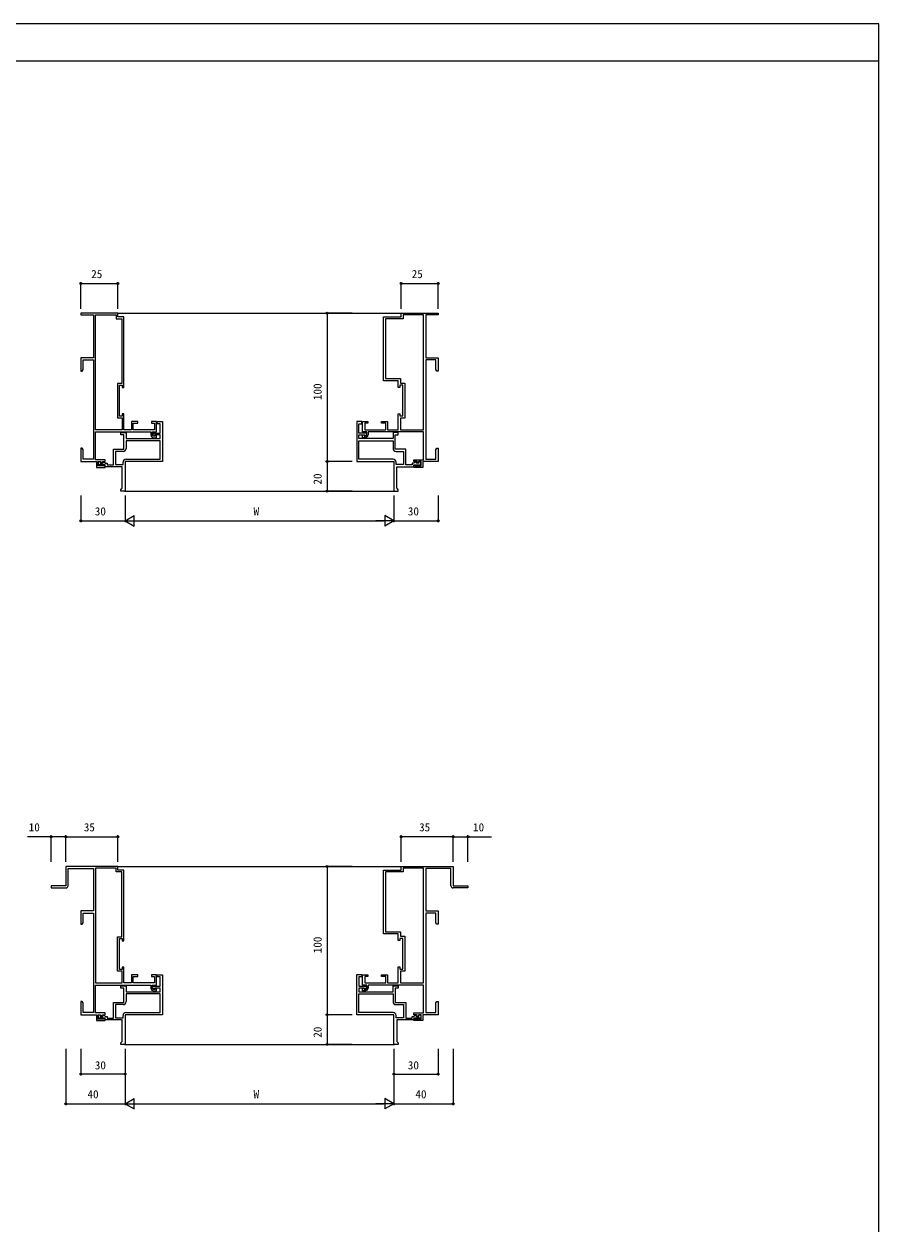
# Model space of a CAD drawing. Units: millimetres, scale not verified. Extents: x -437 to 438, y -681 to 679.
# Drawn here: x -138 to 438, y -165 to 644 of the extents above; entities that cross this region are included whole.
import ezdxf
from ezdxf.enums import TextEntityAlignment as Align

# ---------------------------------------------------------------- set-up
doc = ezdxf.new("R2010")
doc.units = ezdxf.units.MM
doc.header["$LTSCALE"] = 4
for name, color, linetype in [('0-2_YKK_11', 7, 'Continuous'), ('0-3_YKK_12', 2, 'Continuous'), ('0-4_YKK_D', 6, 'Continuous'), ('0-5_YKK_ZWAK', 7, 'Continuous')]:
    doc.layers.add(name, color=color, linetype=linetype)
doc.styles.add('ＭＳ ゴシック', font='')
doc.styles.get('ＭＳ ゴシック').set_extended_font_data('MS Gothic')

msp = doc.modelspace()

# ---------------------------------------------------------------- linework, layer by layer
at = {"layer": '0-2_YKK_11'}
for points in [[(-51.85, 365.606), (-50.8, 365), (-48.8, 365), (-48.8, 367), (-49.8, 367), (-49.8, 366), (-50.532, 366), (-51.6, 366.617), (-51.6, 369), (-48.8, 369), (-48.8, 376), (-52.2, 376), (-52.2, 374.8), (-50.2, 374.8), (-50.2, 370.4), (-64.4, 370.4), (-64.4, 374.8), (-61.4, 374.8), (-61.4, 376), (-65.6, 376), (-65.6, 370.4), (-70.8, 370.4), (-70.8, 381.1), (-71.8, 381.1), (-71.8, 379.6), (-73.8, 379.6), (-73.8, 400.4), (-71.8, 400.4), (-71.8, 398.9), (-70.8, 398.9), (-70.8, 446.5), (-74.8, 446.5), (-74.8, 449), (-99.8, 449), (-99.8, 447.8), (-91.3, 447.8), (-91.3, 419), (-99.8, 419), (-99.8, 410), (-98.8, 410)], [(93.247, 365.606), (92.197, 365), (90.197, 365), (90.197, 367), (91.197, 367), (91.197, 366), (91.929, 366), (92.997, 366.617), (92.997, 369), (90.197, 369), (90.197, 376), (93.597, 376), (93.597, 374.8), (91.597, 374.8), (91.597, 370.4), (105.797, 370.4), (105.797, 374.8), (102.797, 374.8), (102.797, 376), (106.997, 376), (106.997, 370.4), (114.197, 370.4), (114.197, 381.2), (115.197, 381.2), (115.197, 379.7), (117.197, 379.7), (117.197, 400.5), (115.197, 400.5), (115.197, 399), (114.197, 399), (114.197, 403.5), (104.197, 403.5), (104.197, 446.5), (116.197, 446.5), (116.197, 449), (141.197, 449), (141.197, 447.8), (132.697, 447.8), (132.697, 419), (141.197, 419)], [(-91.3, 417.5), (-91.3, 350.5), (-98.2, 350.5), (-98.2, 356.961), (-98.8, 358), (-99.8, 358), (-99.8, 356.958), (-99.68, 356.775), (-99.68, 356.225), (-99.8, 356.042), (-99.8, 355.958), (-99.68, 355.775), (-99.68, 355.225), (-99.8, 355.042), (-99.8, 349), (-89.3, 349), (-89.3, 345), (-83.3, 345), (-83.3, 346.43), (-83.745, 346.549), (-84.062, 346), (-88.3, 346), (-88.3, 349), (-86.7, 349), (-86.4, 348.7), (-85.95, 348.44), (-84.98, 349), (-83.3, 349), (-83.3, 350.2), (-89.8, 350.2), (-89.8, 369), (-52.6, 369), (-52.6, 366.905)], [(-98.8, 410), (-98.2, 411.039), (-98.2, 417.5), (-91.3, 417.5)], [(132.697, 417.5), (132.697, 350.5), (139.597, 350.5), (139.597, 356.961), (140.197, 358), (141.197, 358), (141.197, 356.958), (141.077, 356.775), (141.077, 356.225), (141.197, 356.042), (141.197, 355.958), (141.077, 355.775), (141.077, 355.225), (141.197, 355.042), (141.197, 349), (130.697, 349), (130.697, 345), (124.697, 345), (124.697, 346.43), (125.142, 346.549), (125.459, 346), (129.697, 346), (129.697, 349), (128.097, 349), (127.797, 348.7), (127.347, 348.44), (126.377, 349), (124.697, 349), (124.697, 350.2), (131.197, 350.2), (131.197, 369), (93.997, 369), (93.997, 366.905)], [(141.197, 419), (141.197, 410), (140.197, 410), (139.597, 411.039), (139.597, 417.5), (132.697, 417.5)], [(-44.803, 376.004), (-44.803, 349.004), (-69.803, 349.004), (-69.803, 329.004), (-72.803, 329.004), (-72.803, 330.004), (-72.303, 330.504), (-71.803, 331.004), (-71.803, 345.504), (-83.303, 345.504), (-83.303, 346.704), (-87.903, 346.704), (-87.903, 349.004), (-86.703, 349.004), (-86.703, 347.904), (-85.103, 347.904), (-84.803, 348.204), (-84.303, 348.704), (-84.103, 348.704), (-83.603, 348.204), (-83.303, 347.904), (-82.103, 347.904), (-82.103, 346.704), (-77.803, 346.704), (-77.803, 357.304), (-70.803, 357.304), (-70.803, 367.004), (-72.803, 367.004), (-72.803, 368.504), (-69.303, 368.504), (-69.303, 364.504), (-46.303, 364.504), (-46.303, 367.004), (-49.807, 367.004), (-50.103, 366.754), (-50.549, 366.544), (-51.603, 367.153), (-51.603, 368.204), (-46.303, 368.204), (-46.303, 374.504)], [(-46.303, 374.504), (-48.303, 374.504), (-48.303, 376.004), (-44.803, 376.004)], [(86.197, 376.014), (86.197, 349.014), (111.197, 349.014), (111.197, 329.014), (114.197, 329.014), (114.197, 330.014), (113.697, 330.514), (113.197, 331.014), (113.197, 345.514), (124.697, 345.514), (124.697, 346.714), (129.297, 346.714), (129.297, 349.014), (128.097, 349.014), (128.097, 347.914), (126.497, 347.914), (126.197, 348.214), (125.697, 348.714), (125.497, 348.714), (124.997, 348.214), (124.697, 347.914), (123.497, 347.914), (123.497, 346.714), (119.197, 346.714), (119.197, 357.314), (112.197, 357.314), (112.197, 367.014), (114.197, 367.014), (114.197, 368.514), (110.697, 368.514), (110.697, 364.514), (87.697, 364.514), (87.697, 367.014), (91.201, 367.014), (91.497, 366.764), (91.943, 366.554), (92.997, 367.163), (92.997, 368.214), (87.697, 368.214), (87.697, 374.514)], [(87.697, 374.514), (89.697, 374.514), (89.697, 376.014), (86.197, 376.014)], [(-69.303, 350.504), (-46.303, 350.504), (-46.303, 363.004), (-69.303, 363.004), (-69.303, 357.804)], [(110.697, 350.514), (87.697, 350.514), (87.697, 363.014), (110.697, 363.014), (110.697, 357.814)], [(-71.303, 355.804), (-76.303, 355.804), (-76.303, 347.004), (-71.303, 347.004), (-71.303, 348.504)], [(112.697, 355.814), (117.697, 355.814), (117.697, 347.014), (112.697, 347.014), (112.697, 348.514)], [(-51.85, -7.394), (-50.8, -8), (-48.8, -8), (-48.8, -6), (-49.8, -6), (-49.8, -7), (-50.532, -7), (-51.6, -6.383), (-51.6, -4), (-48.8, -4), (-48.8, 3), (-52.2, 3), (-52.2, 1.8), (-50.2, 1.8), (-50.2, -2.6), (-64.4, -2.6), (-64.4, 1.8), (-61.4, 1.8), (-61.4, 3), (-65.6, 3), (-65.6, -2.6), (-70.8, -2.6), (-70.8, 8.1), (-71.8, 8.1), (-71.8, 6.6), (-73.8, 6.6), (-73.8, 27.4), (-71.8, 27.4), (-71.8, 25.9), (-70.8, 25.9), (-70.8, 73.5), (-74.8, 73.5), (-74.8, 76), (-109.8, 76), (-109.8, 63), (-119.8, 63), (-119.8, 61.5), (-109.8, 61.5)], [(-108.3, 63), (-108.3, 74.5), (-91.3, 74.5), (-91.3, 46), (-99.8, 46), (-99.8, 37), (-98.8, 37), (-98.2, 38.039), (-98.2, 44.5), (-91.3, 44.5)], [(93.246, -7.394), (92.196, -8), (90.196, -8), (90.196, -6), (91.196, -6), (91.196, -7), (91.928, -7), (92.996, -6.383), (92.996, -4), (90.196, -4), (90.196, 3), (93.596, 3), (93.596, 1.8), (91.596, 1.8), (91.596, -2.6), (105.796, -2.6), (105.796, 1.8), (102.796, 1.8), (102.796, 3), (106.996, 3), (106.996, -2.6), (114.196, -2.6), (114.196, 8.2), (115.196, 8.2), (115.196, 6.7), (117.196, 6.7), (117.196, 27.5), (115.196, 27.5), (115.196, 26), (114.196, 26), (114.196, 30.5), (104.196, 30.5), (104.196, 73.5), (116.196, 73.5), (116.196, 76), (151.196, 76), (151.196, 63), (161.196, 63), (161.196, 61.5), (151.196, 61.5)], [(149.696, 63), (149.696, 74.5), (132.696, 74.5), (132.696, 46), (141.196, 46), (141.196, 37), (140.196, 37), (139.596, 38.039), (139.596, 44.5), (132.696, 44.5)], [(-91.3, 44.5), (-91.3, -22.5), (-98.2, -22.5), (-98.2, -16.039), (-98.8, -15), (-99.8, -15), (-99.8, -16.042), (-99.68, -16.225), (-99.68, -16.775), (-99.8, -16.958), (-99.8, -17.042), (-99.68, -17.225), (-99.68, -17.775), (-99.8, -17.958), (-99.8, -24), (-89.3, -24), (-89.3, -28), (-83.3, -28), (-83.3, -26.725), (-83.822, -26.585), (-84.062, -27), (-88.3, -27), (-88.3, -24), (-86.7, -24), (-86.4, -24.3), (-85.95, -24.56), (-84.98, -24), (-83.3, -24), (-83.3, -22.8), (-89.8, -22.8), (-89.8, -4), (-52.6, -4), (-52.6, -6.095)], [(132.696, 44.5), (132.696, -22.5), (139.596, -22.5), (139.596, -16.039), (140.196, -15), (141.196, -15), (141.196, -16.042), (141.076, -16.225), (141.076, -16.775), (141.196, -16.958), (141.196, -17.042), (141.076, -17.225), (141.076, -17.775), (141.196, -17.958), (141.196, -24), (130.696, -24), (130.696, -28), (124.696, -28), (124.696, -26.725), (125.219, -26.585), (125.458, -27), (129.696, -27), (129.696, -24), (128.096, -24), (127.796, -24.3), (127.346, -24.56), (126.377, -24), (124.696, -24), (124.696, -22.8), (131.196, -22.8), (131.196, -4), (93.996, -4), (93.996, -6.095)], [(-44.803, 3.004), (-44.803, -23.996), (-69.803, -23.996), (-69.803, -43.996), (-72.803, -43.996), (-72.803, -42.996), (-72.303, -42.496), (-71.803, -41.996), (-71.803, -27.496), (-83.303, -27.496), (-83.303, -26.296), (-87.903, -26.296), (-87.903, -23.996), (-86.703, -23.996), (-86.703, -25.096), (-85.103, -25.096), (-84.803, -24.796), (-84.303, -24.296), (-84.103, -24.296), (-83.603, -24.796), (-83.303, -25.096), (-82.103, -25.096), (-82.103, -26.296), (-77.803, -26.296), (-77.803, -15.696), (-70.803, -15.696), (-70.803, -5.996), (-72.803, -5.996), (-72.803, -4.496), (-69.303, -4.496), (-69.303, -8.496), (-46.303, -8.496), (-46.303, -5.996), (-49.807, -5.996), (-50.103, -6.246), (-50.549, -6.456), (-51.603, -5.847), (-51.603, -4.796), (-46.303, -4.796), (-46.303, 1.504)], [(-46.303, 1.504), (-48.303, 1.504), (-48.303, 3.004), (-44.803, 3.004)], [(86.196, -23.986), (86.196, 3.014), (89.696, 3.014), (89.696, 1.514), (87.696, 1.514), (87.696, -4.786), (92.996, -4.786), (92.996, -5.837), (91.942, -6.446), (91.496, -6.236), (91.201, -5.986), (87.696, -5.986), (87.696, -8.486), (110.696, -8.486), (110.696, -4.486), (114.196, -4.486), (114.196, -5.986), (112.196, -5.986), (112.196, -15.686), (119.196, -15.686), (119.196, -26.286), (123.496, -26.286), (123.496, -25.086), (124.696, -25.086), (124.996, -24.786), (125.496, -24.286), (125.696, -24.286), (126.196, -24.786), (126.496, -25.086), (128.096, -25.086), (128.096, -23.986), (129.296, -23.986), (129.296, -26.286), (124.696, -26.286), (124.696, -27.486), (113.196, -27.486), (113.196, -41.986), (113.696, -42.486), (114.196, -42.986), (114.196, -43.986)], [(-69.303, -22.496), (-46.303, -22.496), (-46.303, -9.996), (-69.303, -9.996), (-69.303, -15.196)], [(110.696, -22.486), (87.696, -22.486), (87.696, -9.986), (110.696, -9.986), (110.696, -15.186)], [(-71.303, -17.196), (-76.303, -17.196), (-76.303, -25.996), (-71.303, -25.996), (-71.303, -24.496)], [(114.196, -43.986), (111.196, -43.986), (111.196, -23.986), (86.196, -23.986)], [(112.696, -17.186), (117.696, -17.186), (117.696, -25.986), (112.696, -25.986), (112.696, -24.486)]]:
    msp.add_lwpolyline(points, dxfattribs=at)
for points in [[(-89.8, 370.4), (-89.8, 447.8), (-76, 447.8), (-76, 445.3), (-72.2, 445.3), (-72.2, 401.6), (-75, 401.6), (-75, 378.4), (-72, 378.4), (-72, 370.4)], [(131.197, 370.4), (131.197, 447.8), (117.397, 447.8), (117.397, 445.3), (105.597, 445.3), (105.597, 404.9), (115.597, 404.9), (115.597, 401.9), (118.597, 401.9), (118.597, 378.3), (115.597, 378.3), (115.597, 370.4)], [(-89.8, 74.8), (-89.8, -2.6), (-72, -2.6), (-72, 5.4), (-75, 5.4), (-75, 28.6), (-72.2, 28.6), (-72.2, 72.3), (-76, 72.3), (-76, 74.8)], [(131.196, -2.6), (131.196, 74.8), (117.396, 74.8), (117.396, 72.3), (105.596, 72.3), (105.596, 31.9), (115.596, 31.9), (115.596, 28.9), (118.596, 28.9), (118.596, 5.3), (115.596, 5.3), (115.596, -2.6)]]:
    msp.add_lwpolyline(points, close=True, dxfattribs=at)
for centre, radius, start, end in [((-51.1, 366.905), 1.5, 179.99999, 240.00001), ((92.497, 366.905), 1.5, 299.99999, 0.00001), ((-71.303, 357.804), 2, 270, 0), ((112.697, 357.814), 2, 180, 270), ((-69.303, 348.504), 2, 90, 180), ((110.697, 348.514), 2, 0, 90), ((-109.8, 63), 1.5, 270, 0), ((151.196, 63), 1.5, 180, 270), ((-51.1, -6.095), 1.5, 180, 240), ((92.496, -6.095), 1.5, 300, 0), ((-71.303, -15.196), 2, 270, 0), ((112.696, -15.186), 2, 180, 270), ((-69.303, -24.496), 2, 90, 180), ((110.696, -24.486), 2, 0, 90)]:
    msp.add_arc(centre, radius, start, end, dxfattribs=at)
at = {"layer": '0-3_YKK_12'}
for p, q in [((-75.1, 449), (116.497, 449)), ((-70.303, 329.004), (111.697, 329.014)), ((-75.1, 76), (116.496, 76)), ((-70.303, -44), (111.696, -43.986))]:
    msp.add_line(p, q, dxfattribs=at)
at = {"layer": '0-4_YKK_D'}
for p, q in [((-99.8, 452), (-99.8, 470)), ((-74.8, 452), (-74.8, 470)), ((116.197, 452), (116.197, 470)), ((141.197, 452), (141.197, 470)), ((-99.8, 469), (-74.8, 469)), ((116.197, 469), (141.197, 469)), ((83.197, 449), (65.197, 449)), ((66.197, 449), (66.197, 349.014)), ((83.197, 349.014), (65.197, 349.014)), ((83.197, 349.014), (65.197, 349.014)), ((66.197, 349.014), (66.197, 329.014)), ((-99.803, 326.002), (-99.803, 308.007)), ((-69.803, 326.004), (-69.803, 308.007)), ((-69.803, 326.004), (-69.803, 308.007)), ((83.197, 329.014), (65.197, 329.014)), ((111.197, 326.014), (111.197, 308.007)), ((111.197, 326.014), (111.197, 308.007)), ((141.197, 326.015), (141.197, 308.007)), ((-99.803, 309.007), (-69.803, 309.007)), ((-69.803, 309.007), (-63.741, 312.507)), ((-69.803, 309.007), (-63.741, 305.507)), ((-69.803, 309.007), (-57.679, 309.007)), ((-63.741, 305.507), (-63.741, 312.507)), ((-62.803, 309.007), (104.197, 309.007)), ((111.197, 309.007), (99.072, 309.007)), ((111.197, 309.007), (105.135, 312.507)), ((105.135, 312.507), (105.135, 305.507)), ((111.197, 309.007), (105.135, 305.507)), ((111.197, 309.007), (141.197, 309.007)), ((-119.8, 79), (-119.8, 97)), ((-109.8, 79), (-109.8, 97)), ((-109.8, 79), (-109.8, 97)), ((-109.8, 96), (-74.8, 96)), ((-74.8, 79), (-74.8, 97)), ((116.196, 79), (116.196, 97)), ((151.196, 96), (116.196, 96)), ((151.196, 79), (151.196, 97)), ((151.196, 79), (151.196, 97)), ((161.196, 79), (161.196, 97)), ((83.196, 76), (65.196, 76)), ((66.196, 76), (66.196, -23.986)), ((83.196, -23.986), (65.196, -23.986)), ((83.196, -23.986), (65.196, -23.986)), ((66.196, -23.986), (66.196, -43.986)), ((-109.8, -47.003), (-109.8, -85.016)), ((-99.8, -47.002), (-99.8, -64.988)), ((-69.803, -47), (-69.803, -85.016)), ((-69.803, -47), (-69.803, -85.016)), ((-69.803, -47), (-69.803, -64.988)), ((83.196, -43.986), (65.196, -43.986)), ((111.196, -46.986), (111.196, -64.988)), ((111.197, -46.986), (111.197, -85.016)), ((111.197, -46.986), (111.197, -85.016)), ((141.196, -46.984), (141.196, -64.988)), ((151.196, -46.984), (151.196, -85.016)), ((-69.803, -63.988), (-99.8, -63.988)), ((111.196, -63.988), (141.196, -63.988)), ((-69.803, -84.016), (-63.741, -80.516)), ((-63.741, -87.516), (-63.741, -80.516)), ((111.197, -84.016), (105.135, -80.516)), ((105.135, -80.516), (105.135, -87.516)), ((-109.8, -84.016), (-69.803, -84.016)), ((-69.803, -84.016), (-63.741, -87.516)), ((-69.803, -84.016), (-57.679, -84.016)), ((-62.803, -84.016), (104.197, -84.016)), ((111.197, -84.016), (99.073, -84.016)), ((111.197, -84.016), (105.135, -87.516)), ((111.197, -84.016), (151.196, -84.016))]:
    msp.add_line(p, q, dxfattribs=at)
for points in [[(-109.8, 96), (-119.8, 96), (-135.725, 96)], [(151.196, 96), (161.196, 96), (177.121, 96)]]:
    msp.add_lwpolyline(points, dxfattribs=at)
for centre in [(-99.8, 469), (-74.8, 469), (116.197, 469), (141.197, 469), (66.197, 449), (66.197, 349.014), (66.197, 349.014), (66.197, 329.014), (-99.803, 309.007), (141.197, 309.007), (-119.8, 96), (-109.8, 96), (-109.8, 96), (-74.8, 96), (116.196, 96), (151.196, 96), (151.196, 96), (161.196, 96), (66.196, 76), (66.196, -23.986), (66.196, -23.986), (66.196, -43.986), (-99.8, -63.988), (-69.803, -63.988), (111.196, -63.988), (141.196, -63.988), (-109.8, -84.016), (151.196, -84.016)]:
    msp.add_circle(centre, 0.637, dxfattribs=at)
at = {"layer": '0-5_YKK_ZWAK'}
for p, q in [((438.2, 644), (-436.8, 644)), ((438.2, 619), (-436.8, 619))]:
    msp.add_line(p, q, dxfattribs=at)
msp.add_lwpolyline([(-436.8, -681), (438.2, -681), (438.2, 644)], dxfattribs=at)

# ---------------------------------------------------------------- texts
at = {"layer": '0-4_YKK_D', "style": 'ＭＳ ゴシック'}
for s, p in [('25', (-92.755, 471)), ('25', (123.242, 471)), ('30', (-90.343, 311.007)), ('W', (16.649, 311.007)), ('30', (120.657, 311.007)), ('10', (-134.876, 98)), ('35', (-97.755, 98)), ('35', (128.242, 98)), ('10', (164.596, 98)), ('30', (-90.341, -62.488)), ('30', (120.657, -62.488)), ('40', (-95.256, -82.016)), ('W', (16.649, -82.016)), ('40', (125.742, -82.016))]:
    msp.add_text(s, height=5.499, dxfattribs=at).set_placement(p, align=Align.BOTTOM_LEFT)
for s, p in [('100', (64.197, 390.442)), ('20', (64.197, 333.474)), ('100', (64.196, 17.442)), ('20', (64.196, -39.526))]:
    msp.add_text(s, height=5.499, rotation=90, dxfattribs=at).set_placement(p, align=Align.BOTTOM_LEFT)

doc.saveas('drawing.dxf')
